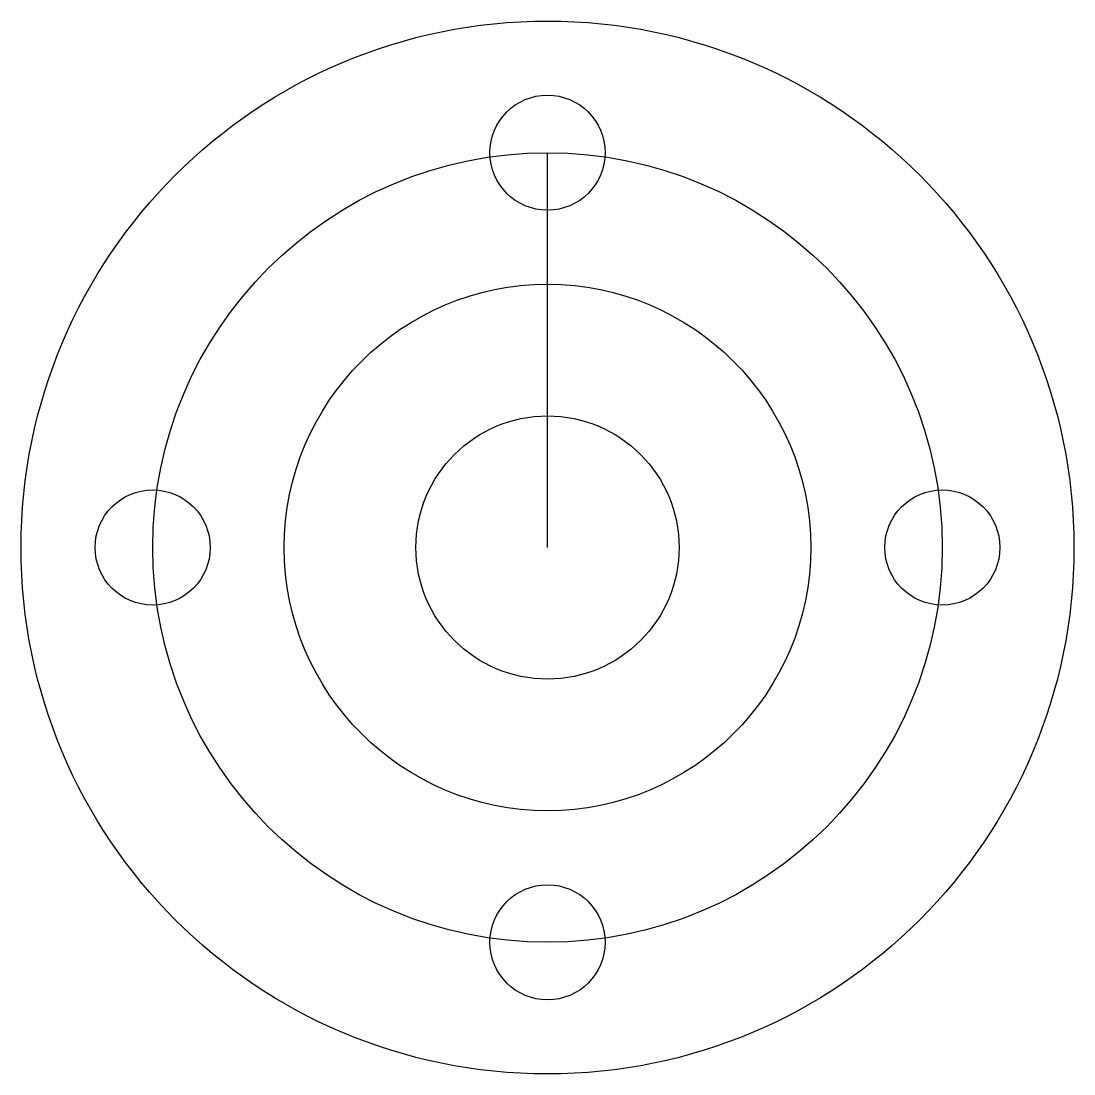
# Model space of a CAD drawing. Header units: millimetres. Extents: x -16 to 16, y -16 to 16.
import ezdxf

# ---------------------------------------------------------------- set-up
doc = ezdxf.new("R2010")
doc.units = ezdxf.units.MM
doc.layers.get('0').update_dxf_attribs({"linetype": 'CONTINUOUS'})

msp = doc.modelspace()

# ---------------------------------------------------------------- linework, layer by layer
msp.add_line((0, 0), (0, 12))
for centre, radius in [((0, 0), 16), ((0, 12), 1.75), ((0, 0), 12), ((0, 0), 8), ((0, 0), 4), ((-12, 0), 1.75), ((12, 0), 1.75), ((0, -12), 1.75)]:
    msp.add_circle(centre, radius)

doc.saveas('drawing.dxf')
